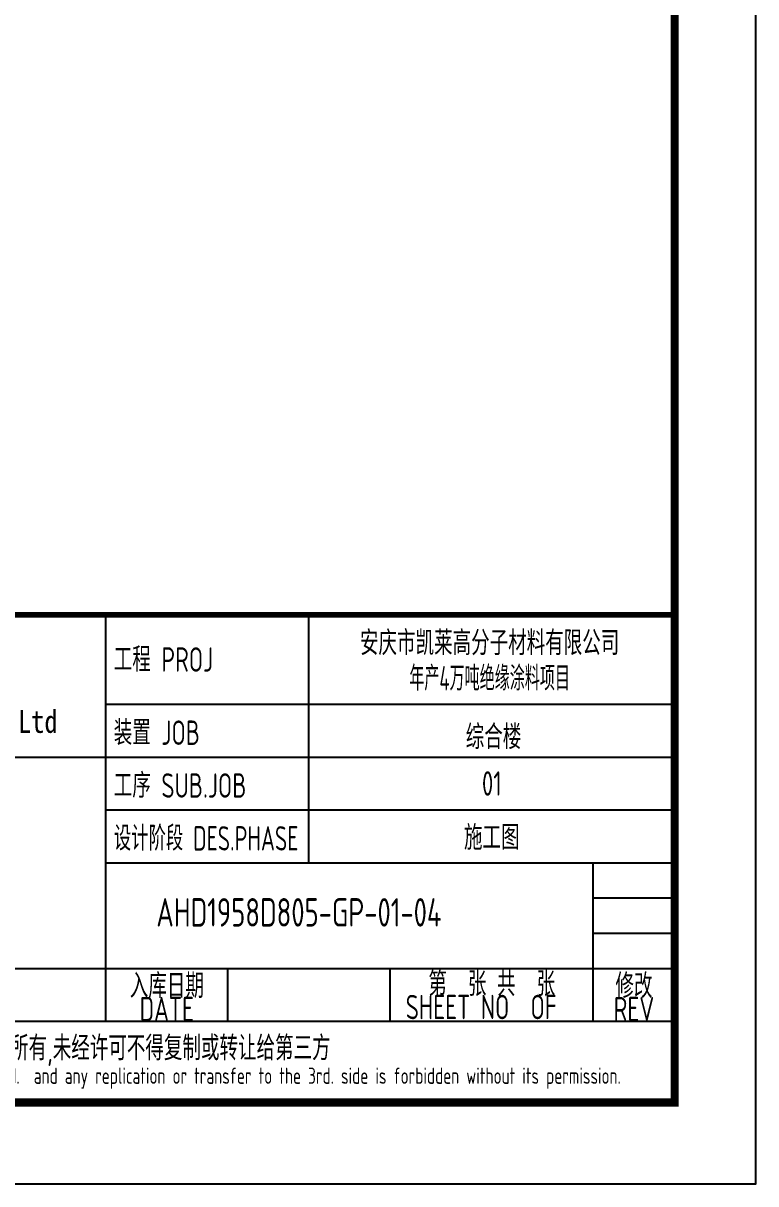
# Model space of a CAD drawing. Extents: x 6128144 to 12201635, y -1670122 to -706096.
# Drawn here: x 6339460 to 6348478, y -753340 to -739061 of the extents above; entities that cross this region are included whole.
import ezdxf
from ezdxf.enums import TextEntityAlignment as Align

# ---------------------------------------------------------------- set-up
doc = ezdxf.new("R2010")
doc.units = 0
doc.header["$LTSCALE"] = 1000
doc.header["$MEASUREMENT"] = 0
doc.layers.get('0').update_dxf_attribs({"linetype": 'CONTINUOUS'})
doc.layers.add('PUB_TITLE', color=4, linetype='CONTINUOUS')
doc.layers.add('TEXT_给水', color=7, linetype='CONTINUOUS')
doc.styles.add('AHD', font='sceie.shx', dxfattribs={"width": 0.7, "bigfont": 'sceic.shx'})
doc.styles.add('sceie', font='sceie.shx', dxfattribs={"bigfont": 'sceic.shx'})
doc.styles.add('宋体', font='', dxfattribs={"width": 0.7})
doc.styles.get('宋体').set_extended_font_data('SimSun')

msp = doc.modelspace()

# ---------------------------------------------------------------- linework, layer by layer
for p, q in [((6340478.2, -751339.6), (6340478.2, -746339.6)), ((6342978.2, -749389.6), (6342978.2, -746339.6)), ((6347478.2, -752339.6), (6347478.2, -746339.6)), ((6340478.2, -747439.6), (6347478.2, -747439.6)), ((6329478.2, -748089.6), (6340478.2, -748089.6)), ((6340478.2, -748089.6), (6347478.2, -748089.6)), ((6340478.2, -748739.6), (6347478.2, -748739.6)), ((6340478.2, -749389.6), (6347478.2, -749389.6)), ((6346478.2, -751339.6), (6346478.2, -749389.6)), ((6346478.2, -749822.9), (6347478.2, -749822.9)), ((6346478.2, -750256.2), (6347478.2, -750256.2)), ((6334978.2, -750689.6), (6347478.2, -750689.6)), ((6341978.2, -751339.6), (6341978.2, -750689.6)), ((6343978.2, -751339.6), (6343978.2, -750689.6)), ((6329478.2, -751339.6), (6347478.2, -751339.6)), ((6329478.2, -752339.6), (6347478.2, -752339.6))]:
    msp.add_line(p, q)
at = {"const_width": 70}
msp.add_lwpolyline([(6347478.2, -746339.6), (6329478.2, -746339.6)], dxfattribs=at)
at = {"layer": 'PUB_TITLE', "color": 4}
msp.add_lwpolyline([(6289078.2, -753339.6), (6348478.2, -753339.6), (6348478.2, -711339.6), (6289078.2, -711339.6)], close=True, dxfattribs=at)
at = {"layer": 'PUB_TITLE', "color": 4, "const_width": 100}
msp.add_lwpolyline([(6291578.2, -752339.6), (6347478.2, -752339.6), (6347478.2, -712339.6), (6291578.2, -712339.6)], close=True, dxfattribs=at)

# ---------------------------------------------------------------- texts
for s, height, style, width, p in [('安庆市凯莱高分子材料有限公司', 300, 'sceie', 0.8, (6345201.9, -746669.4)), ('年产4万吨绝缘涂料项目', 300, 'sceie', 0.65, (6345201.9, -747104.4)), ('Anhui Huadong Chemical & Medical Engineering Co.,Ltd', 280, '宋体', 0.85, (6335673.1, -747689.6)), ('综合楼', 300, 'sceie', 0.8, (6345249.7, -747825.6)), ('01', 300, 'sceie', 0.8, (6345228.2, -748414.6)), ('施工图', 300, 'sceie', 0.8, (6345228.2, -749064.6)), ('入库日期', 300, 'sceie', 0.8, (6341228.2, -750889.6)), ('第  张 共  张', 300, 'sceie', 0.8, (6345228.2, -750864.6)), ('修改', 300, 'sceie', 0.8, (6346978.2, -750889.6)), ('DATE', 300, 'sceie', 0.8, (6341228.2, -751189.6)), ('SHEET NO  OF  ', 300, 'sceie', 0.8, (6345228.2, -751164.6)), ('REV', 300, 'sceie', 0.8, (6346978.2, -751189.6)), ('本文件专有权属安徽华东化工医药工程有限责任公司所有,未经许可不得复制或转让给第三方', 300, 'sceie', 0.8, (6338649.3, -751688.5)), ('The proprietary right of this document belongs to Anhui Huadong Chemical And Medical Engineering  Co.,Ltd.  and any replication or transfer to the 3rd. side is forbidden without its permission. ', 200, 'AHD', 0.8, (6338470.4, -752039.6))]:
    msp.add_text(s, height=height, dxfattribs=dict(style=style, width=width)).set_placement(p, align=Align.MIDDLE)
at = {"style": 'sceie'}
for s, width, p in [('工程 PROJ', 0.8, (6340575.1, -747039.6)), ('装置 JOB', 0.8, (6340575.1, -747939.6)), ('工序 SUB.JOB', 0.8, (6340575.1, -748589.6)), ('设计阶段 DES.PHASE', 0.75, (6340575.1, -749239.6))]:
    msp.add_text(s, height=300, dxfattribs=dict(at, width=width)).set_placement(p)
at = {"layer": 'TEXT_给水', "color": 4, "style": 'sceie', "width": 0.8}
msp.add_text('AHD1958D805-GP-01-04', height=350, dxfattribs=at).set_placement((6341099.2, -750175.1))

doc.saveas('drawing.dxf')
